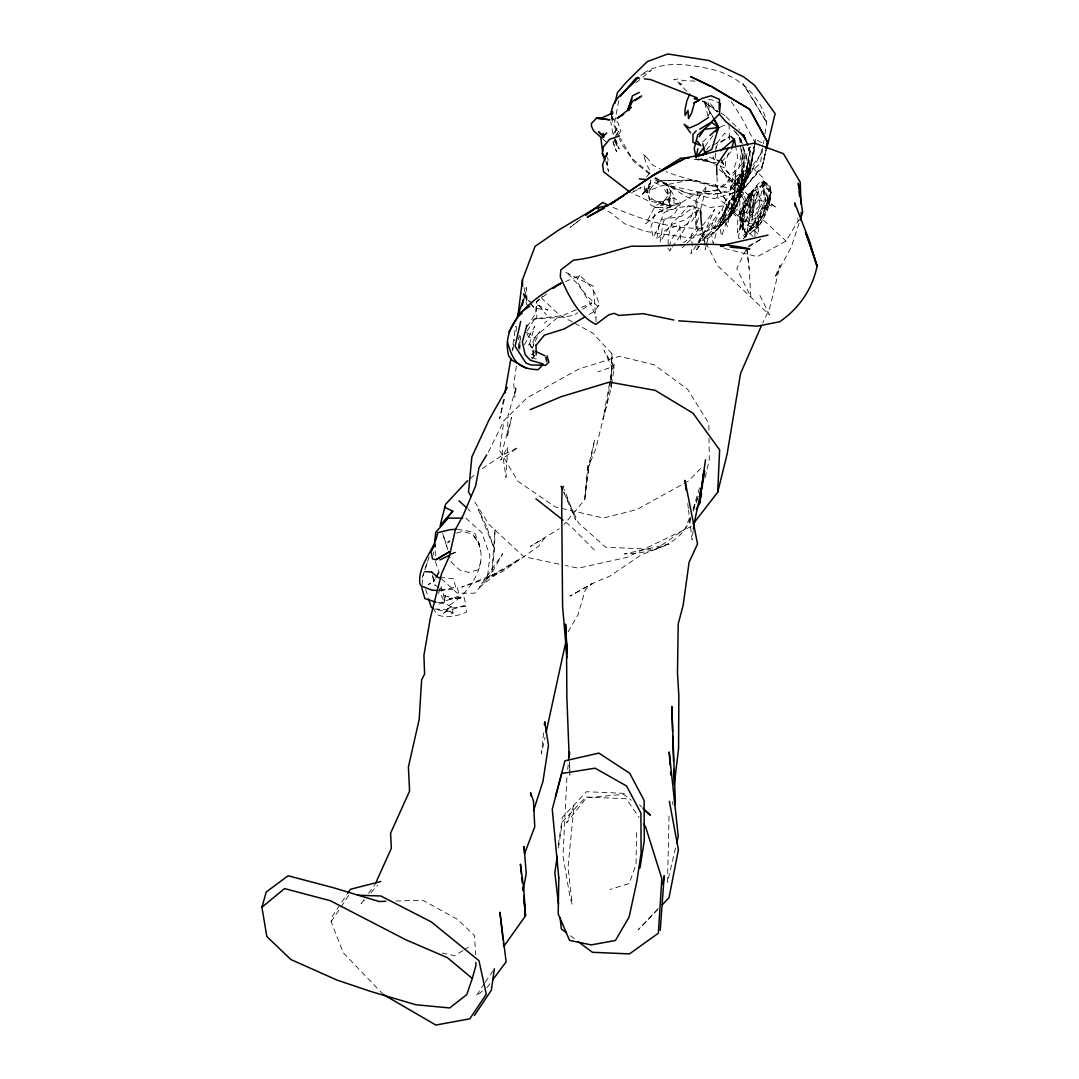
<?xml version="1.0" encoding="UTF-8"?>
<svg xmlns="http://www.w3.org/2000/svg" width="1079" height="1079" viewBox="0 0 1079 1079"><rect width="100%" height="100%" fill="white"/><g stroke="black" fill="none" stroke-linecap="round" stroke-linejoin="round"><path stroke-width="0.75" stroke-dasharray="5 3.75" d="M756.433 185.642L758.038 189.364L756.824 197.578L752.265 213.507L751.78 219.765L757.148 217.418L766.953 203.891L769.462 186.276L763.136 180.962L762.84 177.617L753.695 168.675C745.764 169.443 740.113 179.883 740.72 187.314L748.718 195.717L753.911 195.232L753.236 207.505L745.872 215.099L756.608 229.692L758.402 222.692L757.741 215.908L765.105 201.921L761.882 180.652L771.053 191.968C770.028 209.65 759.144 223.663 745.602 234.008C739.048 217.675 742.851 197.376 757.202 186.33L752.4 191.131L744.375 211.093L741.88 214.33L748.286 211.093L760.129 198.118L763.217 185.332L760.884 181.299C750.377 190.592 747.181 205.226 737.82 215.544L737.537 232.484C745.387 221.384 753.843 209.313 753.911 195.232L758.2 190.808C762.502 208.881 754.909 228.681 739.088 238.661M754.909 236.719L754.949 231.931L760.479 219.981L767.924 199.561L762.071 184.914L763.055 181.42L770.136 187.166C772.955 202.906 764.809 220.183 753.681 231.189L765.658 202.609L763.055 181.42M518.513 348.49L518.716 336.985M636.597 832.516L636.017 864.468L629.178 883.526L609.864 889.528M659.026 184.347L654.063 182.324L661.265 181.097L666.188 183.187L674.105 195.838L673.822 204.835L669.263 205.792L661.683 205.037L665.46 201.287L656.045 201.746L648.371 195.65L650.866 205.037L656.396 207.6L669.87 207.451L670.046 198.05L664.3 189.176M611.2 381.696L611.065 388.319L603.013 419.272L609.918 381.211M611.227 380.051L611.753 353.575L592.83 333.114L573.839 322.796M669.034 816.129L667.51 882.217L675.575 847.797M729.242 139.919L729.323 136.601L717.144 145.031L716.051 148.066M767.061 209.69L763.595 201.139L750.755 199.588L749.851 216.488L746.52 235.155L742.999 226.59L743.647 205.212L739.816 212.711L745.602 234.008M743.31 147.027L747.653 162.349L747.181 178.035L738.94 188.339L741.529 181.96L738.94 188.339M741.799 148.969C741.152 172.991 746.344 205.077 724.387 221.627L727.664 226.523L729.188 214.101L736.849 205.374L741.327 194.341L742.608 172.91L743.498 189.311L736.161 198.725L734.098 203.891L738.643 207.492L735.595 197.484L745.656 179.316L747.653 162.349M566.907 777.649L562.982 855.768L569.995 896.959L572.194 904.364L568.04 867.314L574.015 805.339L566.529 822.926L586.383 797.772L623.675 794.306L631.323 800.267M735.595 197.484L734.098 203.891L738.468 194.341L736.161 198.725M596.134 321.609L593.167 286.097L563.67 271.328M720.044 165.964L724.724 167.852L740.936 189.513L739.56 207.047L716.105 230.367L734.34 202.07L735.338 174.245L734.071 201.22L730.011 216.002L716.105 230.367L728.986 215.881L734.34 202.07L730.011 216.002L735.419 186.829L734.071 201.22L735.136 187.719L740.639 176.929L732.56 187.045L742.635 180.233L760.439 163.158L763.204 145.301M715.539 153.151L715.175 157.75L717.548 159.692M715.66 151.626L716.281 143.966L724.535 133.351L729.606 135.738M761.693 142.711L755.26 139.312L754.572 150.183L747.922 177.563L729.97 201.099L745.333 180.665L752.441 155.996L748.502 146.744M456.619 533.013L462.729 531.273L472.535 534.24C493.845 557.263 471.307 592.384 449.12 605.319L446.76 610.62L442.498 614.126L446.868 610.741L453.005 612.98L451.481 606.924L444.494 603.094L438.168 604.092M741.003 222.207L742.312 207.384L745.171 201.18L752.427 192.453L746.992 203.594L739.789 214.815L743.067 229.706L739.007 230.852L741.003 222.207L740.248 226.226L739.277 211.673L742.972 203.041L752.427 192.453M670.625 191.442L669.263 205.792L666.188 183.187L670.625 191.442L661.683 205.037M741.071 191.711L745.117 182.459L746.722 166.422L743.364 186.384L733.059 207.02L735.784 215.962L732.182 212.455C747.248 193.95 739.358 167.299 750.08 146.811C750.026 163.415 749.797 183.228 737.2 195.636L741.624 197.457L739.196 190.659L747.288 171.453L749.581 152.341L747.315 169.646L739.304 176.646L737.429 181.69L739.843 183.336L737.82 178.966L737.429 181.69M567.702 769.597L568.498 761.545M519.741 349.812L520.591 341.436M543.573 732.83L541.442 753.56L545.03 737.267M433.151 555.334L433.529 552.03M441.324 578.641L457.213 593.126L474.76 593.207L487.263 578.843L489.92 555.618L481.733 532.486L465.818 518.176M693.163 530.49L692.098 539.878L688.537 510.138M746.722 166.422L743.579 193.37L740.194 199.129M519.309 347.33L520.429 338.064L518.999 348.031M422.145 584.589L423.305 575.026L428.255 559.205M516.005 331.334L517.057 323.026M524.853 297.386L526.228 287.473L527.118 300.164L529.236 302.484M516.369 366.294L513.752 384.569L514.926 397.18L516.342 386.269L508.115 415.658L507.251 437.346L511.621 417.411L502.167 451.359L506.024 477.404L507.737 446.773L500.616 460.059L517.96 447.461L502.423 455.163L481.814 468.974M512.984 344.309L515.573 326.371M558.315 845.14L562.361 817.383L586.437 791.716L627.412 793.497M720.017 165.775L728.082 180.045L732.061 180.22L731.117 186.775L735.743 192.21L745.832 186.505L762.125 166.355L766.198 150.48M708.943 430.089L708.863 423.534L687.525 389.168L654.009 364.715L619.319 356.34L578.857 369.018L527.038 397.827L503.974 420.581L499.59 450.536L517.933 481.274L555.307 506.928L603.539 518.041L636.839 509.544L688.591 480.937L702.389 466.708M558.477 848.04L562.334 821.793L585.978 796.99L626.184 798.743L639.119 817.423M754.491 144.289L755.26 139.312M763.46 143.682L763.959 140.432M764.971 133.944L766.724 122.588C760.466 93.023 733.922 72.347 704.857 67.896C683.358 63.445 659.323 61.233 640.71 75.139M442.336 602.487L444.292 602.527L445.438 595.662L443.995 602.406M611.051 120.147L611.847 115.413M703.4 240.806L707.824 233.968L701.755 240.981L722.849 220.129L726.747 204.079L724.198 218.956L714.851 228.6L711.614 234.885L713.246 243.773L717.009 230.515L731.144 210.931L732.25 193.573L734.408 206.628L730.119 217M743.498 189.311L745.656 179.316M610.215 379.552L611.726 371.284L611.753 353.575L613.681 371.082L611.065 388.319L611.726 371.284L607.45 401.415L595.837 448.608L588.055 467.854L594.61 439.976L586.733 479.13L584.737 499.712L564.007 524.475M742.298 153.582L743.984 170.833L741.179 184.954L742.608 172.91L739.034 201.085L741.327 194.341L733.032 212.334L728.123 218.605L729.188 214.101M654.724 178.156L670.072 186.222L689.009 193.64L714.028 198.603L735.757 192.17L729.283 194.004L732.061 180.22M765.955 150.224L762.408 167.852L744.996 187.247L762.125 166.355L765.753 150.251M503.596 399.392L499.617 418.827L505.012 396.883M731.333 101.696L741.165 116.761L754.976 142.765L749.878 174.07L754.234 145.935L747.922 177.563L760.803 154.014L762.664 144.91M383.288 994.501L343.284 952.77L331.118 921.641L332.197 916.476L346.764 894.72M512.673 349.259L514.71 339.561M726.747 204.079L724.562 214.573L714.851 228.6M775.329 206.966L766.454 200.681L762.92 191.037L764.714 184.63L760.884 181.299L763.136 180.962L769.853 184.806L770.878 190.39L769.017 199.062L769.246 205.01L775.329 206.966L768.666 201.989L766.535 192.939L769.246 205.01M512.377 350.877L513.091 347.64M705.248 477.552L709.281 459.6L709.038 438.29M698.234 209.879L685.354 219.873L670.14 225.012L660.078 242.209L663.396 221.02L674.348 214.289L680.916 202.933L673.97 197.875L665.244 199.79L655.115 206.197L645.714 223.731L659.579 211.578L674.618 208.76L680.916 202.933L696.886 192.763L717.346 190.619L743.984 170.833C738.481 187.638 741.125 207.195 726.814 220.156L737.847 203.297L725.344 224.85L721.608 236.22L719.868 227.615L723.631 222.247L727.03 212.563L729.498 200.721L719.814 221.276L729.498 200.721C724.346 214.586 720.273 230.569 706.92 238.958L708.62 236.449L717.495 229.072M618.766 100.59L614.369 123.991L619.885 136.952M698.464 217.742L695.995 227.305L705.14 241.467M700.5 209.785L706.651 185.871L697.074 200.141L695.995 227.305L695.281 207.397M438.546 593.706L440.124 587.772M706.286 245.203L705.126 249.573L704.439 240.293L709.389 233.698L719.855 211.848L701.943 234.696L697.209 243.881M706.678 243.733L708.62 236.449M738.279 238.108C740.383 221.424 751.051 207.721 752.4 191.131M690.722 517.394C682.09 544.855 650.219 553.527 624.417 553.932L668.926 544.234L641.263 554.781L609.46 576.402L596.174 581.702L569.887 596.134L592.358 583.334L585.29 589.876L577.899 615.057L567.675 632.523M693.109 509.342L699.785 486.804M728.487 153.029C726.329 159.746 721.999 168.944 729.458 174.11L733.504 172.559L741.961 164.021L744.213 149.981L743.89 166.368L738.683 177.307L737.969 184.307L739.425 188.447M607.059 160.852L608.421 171.386L606.317 162.524M699.597 246.012L696.521 249.735L697.816 245.486M614.167 364.365L613.681 371.082L604.038 350.513L613.546 366.388L597.901 371.877M750.944 168.917L746.007 178.763L742.527 183.565L740.477 184.01M669.115 246.552L671.381 239.322L679.568 228.492L692.3 220.709L698.747 209.812M429.186 556.724L422.159 577.899M799.067 223.272L791.406 246.74L774.816 277.654L780.117 265.232L769.691 308.297L762.732 323.026M747.599 197.417L748.772 194.045L753.776 190.039L751.375 196.891L752.967 215.598L745.103 222.153C743.849 210.742 744.024 197.835 753.776 190.039M614.329 140.634L613.304 143.574L616.541 151.6L612.589 140.621M480.964 561.579L478.01 569.914L468.664 572.396L459.829 570.171L451.265 562.146L450.698 557.438M690.425 519.053L689.292 522.223L690.843 519.363M693.271 511.136L698.383 496.893M535.683 319.856L536.789 317.064L536.398 303.307M689.468 518.122L685.138 528.872L655.479 549.467L605.602 547.188L578.546 523.045L563.953 492.145M693.177 508.924L698.747 495.113M732.182 212.455L733.41 209.528L733.059 207.02M615.111 132.798L617.35 127.551L613.331 134.025M760.412 224.176L765.483 212.617L771.364 192.709L762.071 184.914L755.516 189.837L763.352 203.675L758.955 222.193L749.082 223.528L744.254 230.758M524.367 344.767L534.725 326.222L529.209 344.875L532.203 348.058L539.635 331.752L533.242 340.748M534.294 352.213L533.026 354.91L534.955 357.5L529.735 343.945L525.689 347.263M488.396 452.047L503.974 420.581M533.97 351.889L531.745 355.004L534.712 350.85M736.849 205.374L733.032 212.334L724.387 221.627M432.976 576.577L434.095 581.041L428.134 584.67L433.704 581.46L435.336 578.533M698.679 242.667L703.548 234.426L714.649 209.326C706.691 222.382 695.496 233.496 683.56 242.775M724.454 248.521L757.418 256.667L786.038 241.062L798.285 220.521M527.118 331.172L534.55 318.737L562.226 315.729L578.533 308.648M696.521 249.735L698.76 245.985M754.531 216.097L763.595 201.139M706.583 149.994L708.296 147.27L711.304 145.854M708.04 116.073L709.712 113.443L708.026 99.686L711.762 99.727L720.381 103.503M696.319 245.27L690.965 253.619L692.327 245.068L691.167 234.763L700.069 223.704M615.974 135.374L618.51 131.449L615.934 135.428M686.932 243.18L703.279 227.602L704.331 231.607L699.34 242.6L712.558 222.679L711.547 225.929L712.666 229.274L733.653 198.239L739.115 184.941L745.198 153.798L742.096 145.031M743.175 238.958L758.537 215.517L786.038 241.062M526.876 326.991L535.616 313.463L536.357 301.783L542.548 296.496M331.118 921.641L340.06 908.289M340.951 906.967L348.989 894.95M484.323 983.657L476.136 995.863L483.352 990.374M485.226 982.308L494.317 968.74M745.333 180.665L727.988 205.28L709.281 207.586L686.541 196.823L668.872 185.898L654.333 179.573L658.783 182.041L654.198 183.916L647.643 193.128L646.092 187.18L644.365 189.769L644.163 184.549M760.803 154.014L752.589 165.532L739.587 176.781L734.206 189.176C711.358 184.28 687.741 180.18 666.053 171.642M744.591 237.542L762.489 215.948L771.053 191.968C765.375 208.706 760.83 227.79 744.591 237.542L756.015 221.586L747.167 231.783L749.851 216.488L748.934 198.563L755.381 190.147L752.589 191.549L749.379 202.097L739.816 212.711M642.059 194.611L650.165 186.154L642.059 194.611L650.448 182.89L646.672 192.763L650.408 179.91L649.248 198.9L668.616 205.509L647.4 200.451L631.404 192.885M712.963 135.617L705.18 146.056M363.92 899.886L361.114 903.784L364.405 900.075M368.586 893.399L375.128 884.321M486.953 987.636L489.826 983.765M487.263 578.843L491.849 572.774L502.733 553.729L479.319 587.232L498.525 572.571L461.718 587.151L486.44 578.587L502.301 571.654L538.812 546.149L544.396 538.151L530.113 546.594L559.219 528.723M531.758 359.267L535.4 354.492M618.968 133.688L620.762 131.382L618.038 122.75L612.036 118.191L611.739 115.399M579.801 275.509L577.184 278.868C579.598 290.305 589.754 298.182 597.564 306.261L599.007 305.209C597.348 293.07 588.716 283.278 579.801 275.509L565.436 281.592M599.007 305.209L593.801 311.71L586.787 315.81M671.165 248.345L669.142 250.787L673.458 248.386M672.177 247.118C681.065 234.318 691.073 221.532 694.647 206.062L681.456 216.259L662.142 219.482L653.321 237.461L650.947 227.224L654.737 214.303L670.072 206.817L680.916 202.933L672.069 203.998L665.918 206.251L661.913 210.526L654.724 207.114L659.552 207.761L662.128 202.879L670.126 198.86L665.703 184.576L688.753 194.085L720.799 193.519L729.444 191.644L732.371 184.617L743.971 170.819M532.918 320.706L534.55 318.737L557.384 317.658L573.637 315.446L577.548 312.748M646.55 176.875L650.731 171.925L646.753 164.763L643.165 154.243L645.512 157.062L644.568 154.661L652.93 165.249L660.227 168.81M370.974 892.643L377.542 885.225M737.2 195.636L739.776 192.736L739.196 190.659M750.269 215.894L759.13 206.197M658.244 908.478L638.161 929.896L657.853 909.476M728.082 180.045L729.984 178.022L721.77 170.172M730.928 151.937L722.296 161.068L724.009 165.127L720.853 159.274M685.812 244.232L681.308 248.494L680.862 244.137M557.384 317.658L533.174 338.536L528.737 336.958L526.673 333.613M702.483 142.145L708.674 136.615M544.436 323.066L546.851 321.002M635.99 82.8L651.19 70.351L639.213 76.056M470.12 478.563L476.621 473.236M580.502 219.428L570.103 227.413L580.367 219.644M546.689 293.933L536.357 301.783L546.298 314.866M582.754 309.147L591.885 302.848L580.016 308.001M669.87 207.451L673.822 204.835M451.238 614.086L453.005 612.98M462.797 950.572L454.569 955.697L442.093 953.054M464.172 949.722L469.648 946.31M748.3 247.024L762.381 238.499M760.83 239.133L746.452 247.212L749.177 268.631L750.849 296.873L736.782 268.536L746.897 247.873L749.177 268.631M632.415 192.264L641.128 187.571L633.764 191.077M691.221 526.471L626.832 557.411L578.277 568.161L565.436 565.463M717.683 225.754L692.219 238.311L645.013 231.351L624.674 223.798L609.568 211.929L604.968 210.621M451.386 554.35L457.145 551.558L451.116 553.689M712.801 145.152L729.31 137.37L729.107 124.018M451.481 606.924L447.758 608.623L465.845 606.223L466.384 612.252C457.078 615.812 446.935 618.955 437.278 614.639L433.151 608.516M720.03 127.147L725.816 124.651M703.009 160.811L708.08 158.694L703.009 160.811L701.458 158.141M643.839 192.709L661.575 185.736L689.548 180.139L695.51 180.422L717.184 187.247L727.206 201.989L715.35 184.657L717.184 187.247L689.548 180.139L660.658 180.652L695.51 180.422M729.283 194.004L731.238 193.235L725.412 200.788L721.878 210.661L726.828 208.665M440.515 590.699L456.12 587.111L457.361 587.475L459.263 595.945L441.513 602.419L437.4 602.271M437.521 590.739L442.511 589.943L444.197 597.901M439.504 590.226L451.845 589.431L455.675 588.23L453.922 578.83L442.403 577.575M395.872 901.005L422.712 900.21L457.226 919.2L474.504 935.493L475.65 954.659M451.035 611.267L444.737 611.429L434.405 608.88M702.416 228.114C670.652 229.53 639.995 218.659 611.092 206.602M695.119 81.087L683.331 80.669L678.408 78.956L673.795 79.522L683.142 85.187L678.731 83.312L687.66 92.079M716.051 162.673L711.843 162.403L705.194 159.881M696.049 159.099L704.452 159.665L718.493 165.33M698.288 159.031L704.452 159.665L710.508 162.133L714.217 165.289M530.288 303.644L534.537 308.284L547.889 309.997L534.537 303.671M434.702 608.92L450.469 610.174L465.98 604.86L463.997 597.321L449.552 599.115L462.864 597.753L449.7 598.454L452.411 598.036L441.217 594.758L444.292 602.527M457.375 529.223L469.648 531.327L474.962 533.606L479.305 544.585L472.535 534.24M694.148 159.22L710.508 162.133M699.556 208.449L688.159 205.698L680.755 214.977L671.556 223.488L668.13 237.919L668.211 249.438M559.016 564.101L523.693 556.67L488.989 524.475L472.953 499.078M723.024 163.064L721.123 162.605L723.024 163.064L724.009 165.127L720.812 159.126M702.173 100.967L710.171 103.49L717.4 111.906M531.515 357.297L538.934 360.103M709.416 157.251L719.288 161.297L712.774 157.062L714.649 159.894L713.286 155.646M525.986 332.507L530.639 334.436M533.053 302.97L527.118 300.164L522.681 292.261M572.383 322.001L559.232 314.866L541.213 297.831M655.304 177.536L669.074 185.588L712.329 194.867L730.591 189.958L745.643 173.233L749.527 152.152L747.949 147.432M702.483 101.17L719.747 112.243M770.878 190.39L762.071 184.914C751.793 198.657 754.841 217.041 748.907 232.39L752.899 236.341M721.055 113.093L724.98 115.669M438.613 587.394L434.716 584.845L435.903 585.681M439.908 588.244L442.511 589.943M570.427 935.776L574.311 938.69M717.225 111.838L704.412 101.75L708.849 119.391M565.693 522.196L570.858 526.269L595.702 551.369M649.491 174.016L633.805 161.607L621.045 142.9L619.279 138.476M650.057 173.517L632.011 158.505L620.506 138.395M719.18 169.497L731.575 180.018L752.629 213.642L740.936 189.513M602.959 139.083L605.872 141.727M520.604 336.729L519.323 335.569L520.766 339.764M468.07 509.207L470.35 511.298M612.036 118.191L614.342 120.335L612.818 115.777L612.225 120.794L618.685 137.006M639.523 804.894L641.938 807.173M726.127 116.761L739.789 129.966M567.999 273.405L579.153 285.948L590.024 302.767L596.431 317.455M735.649 132.016L740.612 138.179L742.865 145.557M733.828 130.249L739.506 137.734L741.57 143.574M749.082 223.528L741.637 213.723L742.999 226.59M523.666 293.596L529.6 301.607M530.585 302.943L534.537 308.284M529.735 343.945L532.203 348.058M739.843 183.336L736.161 177.091L734.165 167.785L737.685 157.507L736.026 148.228M605.683 161.513L607.342 164.399L606.681 161.863M713.192 117.422L704.412 101.75L713.071 117.651M705.922 242.883L717.683 265.771L769.489 314.893L758.942 293.394M563.804 492.375L575.606 519.862L564.519 489.448M615.529 139.366L619.13 149.01L614.099 136.858L614.909 141.106L616.986 146.879L615.205 136.601M435.336 561.539L439.153 572.423M523.207 293.839L526.876 304.885M442.673 533.539L447.987 550.128L443.132 534.793M425.706 589.417L428.43 598.602M607.477 157.399L608.259 160.231M743.067 229.706L739.277 211.673L739.789 214.815M478.671 542.09L480.438 550.829M797.745 218.295L798.366 221.384M524.043 287.648L527.51 304.898M432.477 575.215L433.704 581.46M612.98 133.89L610.781 121.738M435.35 555.874L435.201 548.415M739.506 137.734L741.327 152.557L738.791 168.418L728.244 181.056L716.335 190.093L697.816 192.453L695.24 205.617L678.151 207.465L664.232 212.428L659.094 225.012L656.693 239.619L665.649 229.84L679.662 224.864L680.714 242.681M687.755 503.529L688.335 508.492M740.612 138.179L741.125 142.806M701.471 224.648L702.766 237.205L701.755 225.619M441.095 586.477L441.945 594.853M672.662 801.414L672.891 804.718M533.12 341.166L533.673 352.833M569.361 761.976L569.874 775.194L569.631 761.868M716.995 176.605L717.764 197.592L758.685 234.521L758.537 215.517M494.991 529.6L494.519 549.292L491.849 572.774L494.991 529.6M587.826 465.521L584.737 499.712L588.257 473.344L587.826 465.521M519.538 559.111L503.906 569.28L486.44 578.587L519.538 559.111M753.911 195.232L748.718 195.717L753.911 195.232M754.329 101.507L742.986 83.609L766.724 122.588L754.329 101.507M486.305 525.81L478.28 509.396L494.519 549.292L486.305 525.81"/><path stroke-width="1.5" d="M541.402 363.677L541.307 366.563L538.003 369.679C517.65 368.87 512.862 360.804 507.589 342.367M719.1 109.208L719.518 99.335L711.115 95.761L702.119 98.378L693.81 103.004M693.257 523.828L717.697 492.24L719.626 449.889L693.015 413.203L655.155 390.328L609.379 382.114L561.215 396.694L530.18 409.656M660.24 930.314L664.192 875.757L662.924 884.052M705.491 459.775L699.381 503.664L696.279 509.369M720.381 103.503L719.437 113.821L711.196 122.129L699.664 129.251M568.646 759.94L569.442 751.874L569.51 755.206M544.396 724.859L544.733 721.662L548.483 745.481L542.966 781.412L533.539 810.639M434.662 542.144L435.795 532.257L448.271 518.095L462.621 518.163M693.338 528.912C696.36 509.382 702.362 490.486 704.56 470.7L703.13 475.529M517.88 316.376L522.465 279.812L535.063 246.363L559.097 229.787L595.756 208.004L608.475 205.482M494.317 968.74L491.39 990.158L474.477 1015.406M702.456 480.964L699.381 503.664L701.579 493.872M702.901 477.727L703.562 472.872M557.263 856.24L554.849 872.628L558.49 904.121M639.995 867.907L644.271 840.703L644.123 800.443L629.758 773.319L598.885 753.088L564.951 760.83L555.469 796.572M510.785 358.956L504.932 392.904M523.355 889.204L526.228 873.491L524.07 846.462L524.583 853.624L534.766 826.797L533.471 801.063L530.612 792.768L531.016 795.992M674.469 805.244L675.292 800.699L671.826 706.421L672.608 731.306M565.369 643.947L546.109 732.385M766.279 148.619L767.56 142.212L749.918 109.451L711.884 86.549L690.466 76.528L710.818 86.522M704.101 147.351L696.009 157.588L697.897 148.767M522.249 305.546L523.652 299.072L516.76 318.224M766.117 148.646L767.56 142.212L749.419 109.033L712.275 87.224M615.003 103.166L617.404 92.686L626.292 82.206L647.292 61.584L667.82 53.95L709.011 60.559L743.687 76.838L754.626 85.322L775.14 113.619L766.616 148.902M440.515 524.165L445.533 504.379L467.531 480.694M676.722 842.888L678.259 836.333L669.209 751.982L670.14 765.173M520.685 321.407L515.088 346.238L525.918 363.03L530.774 364.931L545.556 365.349L548.874 362.085L546.972 355.787M731.697 148.808L733.99 139.42L730.874 136.332M717.697 492.24L727.057 454.448L740.585 373.401L761.342 325.966M606.398 156.064L607.221 152.813L602.608 164.588L603.606 171.817L629.947 192.197M475.826 962.495L475.893 965.638L472.278 978.464L466.748 994.622L449.7 1007.948L415.914 1004.751L371.284 991.628L337.012 980.083L290.858 959.514L266.823 936.518L261.914 907.264L266.216 891.996L288.147 875.77L333.87 887.855L379.093 901.504L385.81 901.302M629.273 109.977L627.627 110.449L632.483 95.815L639.308 92.416M526.943 324.981L522.357 342.03L525.136 354.6L530.248 360.224L543.101 363.933M627.627 110.449L631.916 98.823M713.866 119.095L718.587 127.767L711.816 149.32L698.666 156.212M800.078 220.143L802.641 212.334L798.312 183.133L798.77 188.016M699.516 493.723L701.215 488.976M628.221 110.503L632.415 101.386L641.6 96.098L634.884 100.563M563.413 486.413L562.065 489.556L561.687 506.698L562.591 606.304L566.961 657.812M689.778 94.035L686.878 100.738L684.922 110.22L685.111 115.44L687.97 110.355L688.577 118.609L691.652 112.877L694.566 102.613L698.437 100.833M375.802 882.824L391.34 848.35L390.585 833.204L409.588 791.096L408.401 766.926L419.151 719.612L421.646 679.73L424.613 674.065L423.912 655.519L430.238 618.51L441.54 573.772L449.323 556.292L455.473 529.371L463.296 515.061L475.65 485.914L478.995 467.666L486.696 454.893M558.315 285.112L560.905 283.157C535.13 296.631 499.577 322.459 508.735 355.935L512.039 360.278L526.808 368.371M436.145 577.063L438.6 572.679M507.319 387.469L488.949 420.041L471.86 456.957L468.488 492.024L471.159 496.246M508.87 331.941L520.537 312.451L529.762 306.22M703.171 155.43L705.733 151.343M347.667 893.372L350.405 889.285L380.82 881.516M800.955 203.998L800.254 182.243L783.462 153.704L754.504 143.102L728.46 147.998L716.577 165.303L716.928 174.987M699.192 136.709L704.344 129.386L718.776 127.389L713.988 118.852M715.768 131.692L718.587 127.767L711.803 122.399L697.722 134.996L694.242 148.443L696.009 157.588M492.698 979.894L506.132 961.834L499.941 912.254L503.03 939.971M620.614 96.085L636.219 77.85L639.456 78.254M536.061 345.267L544.396 335.137L564.344 328.879L585.384 316.619M440.245 525.999L452.748 511.217L444.454 507.157M440.232 525.594L452.748 511.217M696.211 130.829L692.961 134.282L692.974 142.32L700.784 145.571L697.304 141.16M662.331 904.755L669.047 897.688L678.394 849.753L669.371 801.252M638.067 77.243C630.149 89.287 610.808 97.569 611.591 114.01M612.697 111.717L610.228 114.266L612.926 112.931L601.327 118.097L596.377 118.258L591.44 123.478L591.44 126.216L593.531 130.707L601.974 138.193M720.785 150.723L734.367 138.948L735.757 146.69M709.915 135.509L718.587 127.767M261.914 907.264L284.532 888.597L330.255 900.682L405.96 939.849L447.434 957.68L472.278 978.464M447.92 542.454L449.552 541.145M518.379 316.241L522.236 313.139M585.708 215.436L602.608 202.461L608.259 205.212M631.431 107.387L617.094 118.366L623.702 114.28M590.631 211.889L595.756 208.004L598.832 208.881M728.46 147.998L703.481 154.499L685.974 157.763L654.494 174.38L610.674 203.985L615.017 201.638M552.853 288.619L560.905 283.157M610.674 203.985L654.494 174.38M708.444 117.544L698.234 124.125L689.468 128.01L684.167 124.233L690.56 132.865M606.735 132.946L600.909 138.247L602.541 151.532M623.473 195.987L587.205 217.284L604.361 208.193M435.956 559.704L449.377 551.855L435.956 559.704L432.531 558.909L431.074 551.976L435.107 543.937L435.174 546.918M685.974 157.763L652.161 176.052L680.93 158.087L689.049 158.073M439.868 559.947L449.943 555.051M618.699 136.143L609.473 139.42L603.336 146.892L602.338 153.407L604.847 160.07M720.556 245.715L768.019 235.087M440.758 577.4L438.33 577.683L431.546 572.072M455.931 529.303L450.145 529.668L437.75 532.662C434.581 550.722 417.6 564.573 419.866 583.631L421.242 585.991L431.735 590.051L436.415 590.429M357.365 895.219L380.806 895.975L431.357 921.952L478.968 960.688L486.292 994.204L469.81 1018.805L435.862 1025.05L383.288 994.501M425.463 571.641L431.87 572.099M678.745 320.814L757.269 326.168L779.645 321.744C798.865 308.756 812.447 288.943 817.086 266.108L809.897 242.182L794.657 202.865L795.263 205.954M639.254 178.898L647.225 179.627M720.624 246.228L723.874 246.538M730.348 247.158L749.811 249.006C710.818 239.538 671.516 247.401 632.051 246.106C612.346 250.935 594.016 258.137 573.583 260.106L560.797 269.939L560.298 276.885C568.242 294.675 577.656 315.486 595.945 324.388L608.866 314.798L614.18 313.342L618.874 315.432L643.165 313.665L673.849 320.018M644.311 78.834L650.785 79.63L697.047 97.798M698.976 99.956L694.175 98.432L698.342 99.781M436.024 602.23L424.856 598.548L421.768 587.785M536.169 351.552L544.868 355.787M566.542 932.863L561.377 928.979L560.028 917.379M578.196 941.603L592.425 952.285L629.502 953.903L658.365 933.214L661.832 878.643L645.579 826.77L643.731 824.1M645.323 811.179L650.421 815.144L643.151 808.306M535.926 498.781L563.103 520.159M433.178 608.718L431.222 607.14L428.902 600.032M458.98 500.818L466.937 508.155M603.687 136.939L598.616 131.813L603.687 136.939L603.228 133.405L603.39 136.345M706.489 154.014L704.533 151.842L702.82 143.763M719.464 114.307L725.668 121.522L743.903 135.927L747.841 145.193M740.181 132.663L745.36 139.002M604.753 157.723L602.338 153.407L603.957 156.698M562.564 489.205L561.174 486.265L562.483 489.313M743.728 134.835L745.319 139.555M612.306 114.253L611.294 111.218L611.753 114.05M545.812 357.243L546.702 361.505M686.163 490.311L684.99 480.398L697.533 543.964L689.09 562.253L683.182 605.13L678.205 623.999L677.491 672.73L678.839 695.955L678.57 748.462L674.294 784.406L673.822 769.462M503.394 943.221L503.758 946.485L525.473 915.869L523.868 889.959L520.415 864.117L521.4 874.138M521.723 877.47L522.209 882.474M522.695 887.491L523.032 890.822M523.841 899.171L524.664 907.52M524.987 910.865L525.473 915.869L523.881 895.867M799.067 191.28L799.526 196.162M700.743 214.047L700.46 210.742L701.471 224.648M670.598 771.755L670.828 775.059M567.001 652.485L565.571 624.08L567.014 653.24M569.172 757.013L566.866 697.52L566.515 643.704M801.225 212.361L801.333 215.706M672.77 736.283L673.566 761.167M522.465 279.812L522.573 286.043M536.034 345.01L536.182 354.937M558.814 878.009L558.194 913.859L569.564 940.389L591.198 944.894L615.462 940.483L629.138 916.948L636.853 881.408L641.074 853.381L640.926 813.121L626.562 785.998L595.082 768.181L561.741 773.508L552.259 809.25L558.814 878.009M601.462 118.515L596.377 118.258L609.635 119.796L601.462 118.515M808.589 240.496L805.487 232.241L817.086 266.108L808.589 240.496"/></g></svg>
